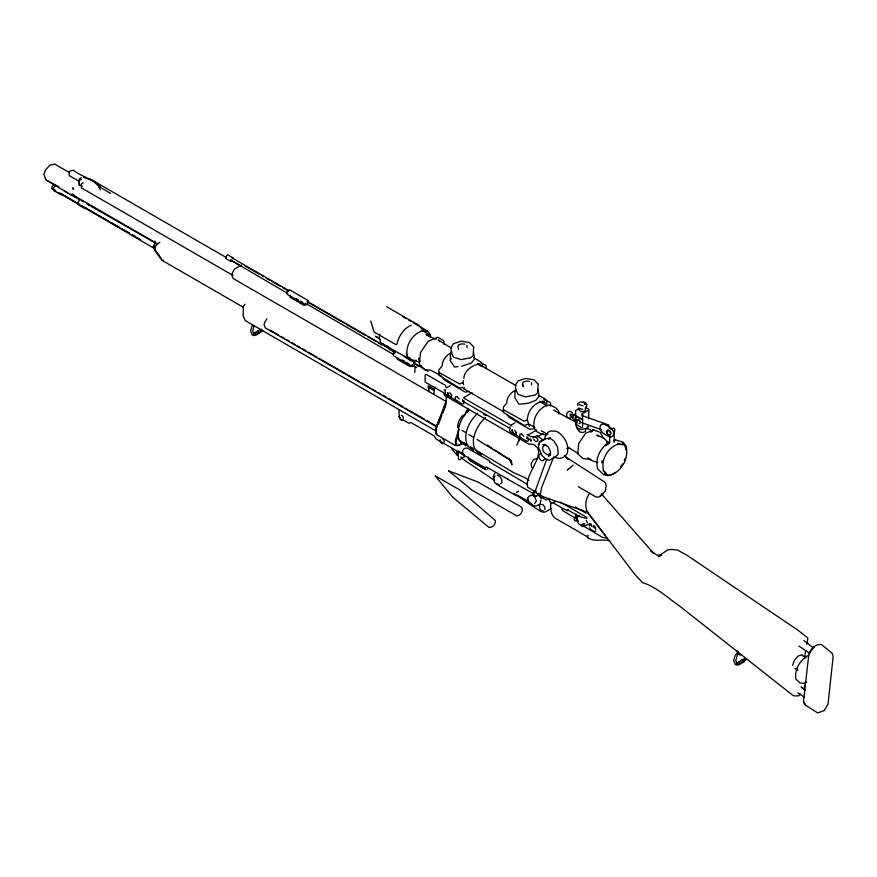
<?xml version="1.0" encoding="UTF-8"?>
<svg xmlns="http://www.w3.org/2000/svg" width="877" height="877" viewBox="0 0 877 877"><rect width="100%" height="100%" fill="white"/><g stroke="black" fill="none" stroke-linecap="round" stroke-linejoin="round"><path stroke-width="1.32" d="M301.524 302.795L304.933 304.757L303.946 305.328L290.331 297.467L290.331 295.352M399.013 409.833L399.21 416.838M414.821 372.604L415.084 366.772M446.174 396.525C447.423 409.438 436.22 419.831 435.562 432.525M456.533 451.249L457.52 455.196M463.823 400.778L463.823 403.617L462.475 404.078L445.231 394.124L445.352 389.498M464.076 454.856L464.076 457.092L462.442 458.035L460.469 456.895M468.329 457.049L468.461 459.077L469.612 460.239L485.694 469.392M486.044 368.778L486.044 365.479L481.418 363.056M528.338 438.029L528.338 440.868L526.989 441.328L509.756 431.374L509.877 426.748M538.829 493.247L538.829 495.779L545.034 499.364L546.404 500.033L548.618 498.75M539.103 444.124L539.684 441.986L541.887 441.186M550.559 406.029L550.559 402.729L543.63 399.09M550.866 502.477C550.493 508.079 550.307 515.073 555.711 518.504L588.149 537.228M581.966 416.016L581.966 413.604M254.22 325.455L252.697 331.067L254.22 334.597L253.343 334.082L261.784 329.149M458.09 366.63L454.494 367.035L450.339 360.622L450.383 355.13L451.359 352.433M482.197 366.761L482.229 363.648L480.432 361.686L473.481 357.673M589.311 526.014L589.333 523.492M737.031 651.567L738.061 654.286L741.986 655.327M434.148 390.112L434.082 393.203L433.282 393.663M544.781 509.712L544.869 507.092L542.907 504.516L540.846 504.582M576.123 514.163L575.981 518.219L578.557 523.58L582.745 526.628L588.314 524.358M155.021 241.076L154.9 243.74L153.19 246.569L154.056 248.476M519.327 440.857L519.48 438.522L516.838 445.198M455.251 442.063L456.303 437.009M527.614 498.333L527.274 502.072L533.402 505.612L536.384 506.051L540.265 503.804L540.977 500.022M449.462 396.897L447.95 395.604L451.227 397.489L451.534 394.771M516.06 432.01L515.742 434.74L512.464 432.843L513.977 434.148M585.748 429.061L585.419 431.583L582.81 432.493L579.861 432.043L578.338 430.508L578.053 428.601M463.834 378.491C463.955 372.55 468.669 368.263 473.624 365.753M308.342 302.993L308.616 301.25L307.728 300.329L289.574 289.761L286.987 291.646L286.582 293.181L287.327 294.431L305.898 305.075L307.29 304.472M379.851 334.038L379.281 337.645L380.662 342.655L406.928 357.816L407.465 357.388C404.604 346.536 412.102 333.589 422.966 330.706L426.803 331.462M414.722 364.415L414.996 362.661L410.589 359.767M601.732 462.815L602.082 460.535M806.884 644.222L807.881 638.017L797.938 630.212L687.261 555.448L677.472 549.967L671.892 549.462L667.814 549.726L658.178 556.621L660.392 555.974M451.227 397.489L451.6 395.319M516.115 432.569L515.742 434.74L515.555 432.405M575.509 416.443L575.027 419.074L576.759 421.124L574.325 420.467L572.9 418.526L573.273 416.005L575.597 413.429M457.465 427.439L458.605 421.694L461.85 416.147L465.413 414.229M805.634 650.493L804.702 657.882M531.056 440.407L530.881 441.241L530.432 439.805L526.408 437.963M803.913 689.289L805.788 681.725M532.799 494.913L533.819 491.01M462.771 457.619L459.625 459.866L458.375 459.153L458.189 452.236M567.638 509.68L566.981 510.787L552.609 502.499M463.385 380.673L462.87 382.58L459.68 383.994L438.873 372.407M252.269 325.29L250.559 330.925L252.269 334.948L253.486 335.65L262.661 330.739M792.665 665.435L794.266 660.392L798.202 655.985L802.17 654.812L803.288 656.632M575.564 423.734L576.079 422.254M515.873 389.684L514.909 392.381L514.854 397.862L519.02 404.286L528.579 403.212L535.946 400.219L539.103 396.075L538.127 389.717M450.339 360.622L451.162 358.353M438.434 424.347L441.811 415.512M442.764 412.99L446.141 404.165M546.831 458.912L535.595 489.991L536.198 493.115L543.038 496.711M445.746 402.028L435.584 429.138L436.154 434.389L455.031 445.341L458.024 445.648L463.79 442.468M456.785 435.748L459.197 429.478M464.503 415.676L465.468 413.166M465.851 412.179L466.608 410.217M457.926 435.979L456.478 439.728L456.095 442.556L456.796 444.047L455.667 443.378M467.046 412.256L468.493 408.507M539.388 505.338L539.848 509.044L541.8 510.885L543.225 510.831M458.408 433.052L457.465 435.343L458.605 439.772L467.978 445.363M624.216 460.578L625.191 458.342M591.635 526.386L590.835 523.701L589.706 524.358L590.046 525.466M593.269 525.487L593.269 527.329M594.858 528.25L594.058 525.564M737.327 662.979L743.104 659.153L744.529 659.975L744.529 661.62L739.048 664.788L737.623 663.966M535.167 490.769L534.005 493.192L534.257 495.231M393.707 354.165L395.374 352.094L307.103 301.304L307.827 301.962M553.76 456.774L541.46 488.127L540.451 494.617M495.099 472.867L493.225 476.233L494.244 479.829M585.759 408.605L587.031 404.725L585.025 402.236L580.289 401.995L577.548 403.749L577.976 405.645M434.279 389.267L435.562 387.13M579.872 408.408L578.995 409.8L580.64 411.445L583.172 411.697L585.584 410.304L585.145 408.846M154.966 247.171L156.632 244.595M589.75 493.258C585.123 498.903 584.225 508.2 588.796 514.086L605.009 535.156M575.586 516.432L574.018 519.414L575.071 520.949L576.474 520.883M244.946 304.242L243.313 306.512L243.236 315.95L245.198 320.576L436.582 431.32M534.499 503.727L536.417 501.052L534.652 496.788L532.065 494.902L530.157 495.801M266.871 318.789L264.47 322.944L264.13 325.093L265.424 327.965L437.086 427.066M620.598 466.86L622.769 463.922M538.215 494.485L537.36 495.582L533.764 496.185M588.851 426.178L587.042 428.425L581.429 429.467L577.044 428.009L575.729 425.181M607.016 431.67L607.684 430.859L606.511 431.758L607.871 434.806L609.537 434.477L608.43 434.817L607.147 433.808L606.369 431.583L607.827 429.862L609.8 430.607L611.083 433.117L610.392 434.893L608.43 434.817M578.151 515.544L577.198 518.592L578.151 521.475M79.336 200.109L77.625 202.938L77.921 204.516L84.905 208.551L86.987 208.342M539.026 493.937L536.79 495.998L535.134 495.845M548.64 439.147L550 437.579L548.816 438.917M572.407 415.906L570.16 418.406L568.713 418.154M614.437 431.67L614.985 429.62L613.692 428.009L610.655 429.127M800.394 694.08L798.794 695.845L794.321 695.91L792.457 695.044L679.785 606.215C667.726 597.939 656.73 587.064 642.512 582.591L634.827 574.369L586.91 511.368M568.175 469.228L567.386 470.028L573.141 465.172M469.392 409.471C461.159 417.222 454.67 430.859 460.151 441.822L465.983 445.834M477.877 413.144C469.151 420.883 462.234 434.915 467.825 446.261L473.657 450.274M485.551 417.573C475.772 425.488 465.972 447.719 481.352 454.67L478.382 452.631L481.692 453.65M746.809 659.285L737.294 665.172L735.343 664.503L733.632 660.48L735.343 654.845L738.533 652.28M590.955 432.229L593.565 429.851L600.405 432.394L603.464 438.27M395.308 351.184L393.598 352.718L392.962 354.593L393.707 355.843L412.278 366.487L413.67 365.895M544.836 458.901L542.841 460.655L541.361 460.666L539.234 458.583L538.818 454.779L540.802 453.639M609.537 441.416C600.975 447.248 594.606 458.397 597.643 468.844L603.825 474.863L608.167 475.707L613.297 473.92L615.347 472.275M514.733 390.473C510.293 393.247 506.643 397.796 506.687 403.234L503.398 407.038L503.398 412.398L524.194 425.509L527.494 424.413M609.57 442.764L605.536 445.746L609.658 442.666L609.658 436.549M500.307 483.742L502.039 482.547L501.699 479.368L499.791 476.266L497.204 475.17M549.857 453.694L547.303 454.878L543.499 451.808L542.49 448.004L543.466 446.042L545.001 445.297M452.061 351.984C446.985 354.977 442.074 359.68 442.172 365.983L438.873 369.787L438.873 375.148L459.68 388.259L462.968 387.163M62.804 194.201L61.269 194.847L53.694 190.561L53.289 189.07L54.067 187.064L56.325 185.595M555.141 501.732L551.688 503.113L549.758 501.293L548.991 498.454M529.401 495.998L527.702 497.917L528.392 501.271L532.46 504.878M808.506 655.316C800.273 659.712 794.343 669.381 795.79 678.853L799.857 682.898L803.332 683.435L806.917 682.12M495.121 476.156L493.356 478.086L494.442 482.131L496.755 484.488L499.232 484.795M411.138 325.246C403.365 328.623 398.629 336.461 396.853 344.475L396.13 344.76L373.986 331.977L370.774 320.938M744.858 658.704L736.417 663.637L737.294 664.141L735.77 660.622L737.294 655.009L739.311 653.847M159.91 242.205L155.021 245.977L154.396 249.813L161.796 260.206L243.499 307.367M81.331 177.702L79.171 178.952L79.171 185.343M81.32 179.401L79.336 180.552L79.336 184.608L82.263 186.297M83.238 182.811L81.429 183.863L81.429 187.908L233.03 275.433M241.526 265.029L234.543 269.064L232.252 273.01L232.252 276.759L233.786 278.875L446.174 401.502M290.331 297.467L291.328 296.897M397.928 358.452L396.941 359.022L410.085 366.608L411.083 366.038M447.007 387.535L450.449 385.551M464.108 397.413L472.177 392.753M511.532 424.786L514.974 422.802M462.431 454.67L463.078 454.297L460.228 452.302M528.634 434.663L536.702 430.004M579.401 408.331L575.608 410.524L575.608 416.071L581.736 419.195L575.959 415.862L575.959 424.325L581.736 427.658L582.624 427.154L582.613 413.604L587.743 410.644M533.008 437.952L537.097 435.595L543.74 440.616M537.711 436.724L543.214 433.545M550.997 508.715L545.428 511.927L542.731 512.201L539.541 510.787L513.604 493.302M567.112 509.986L568.011 509.471M588.149 535.376L587.415 535.792L587.415 537.656C594.168 542.315 602.444 538.675 609.789 540.824M595.965 531.122L594.387 531.605L590.758 529.5L589.728 527.724M566.619 448.86L568.888 447.577M463.703 442.71L459.208 445.198L457.049 445.45L455.36 444.398M575.455 516.728L576.43 516.213L575.926 514.525L576.046 515.468M550.548 455.13L548.355 456.193L550.372 454.834L550.548 451.852L548.355 447.018L544.869 444.486L542.764 444.573M474.567 365.205L480.004 363.867M577.8 515.939L579.324 515.325M487.371 468.998L488.083 468.713M578.853 423.744L580.015 423.306L580.3 421.574L578.173 419.206L576.507 420.817L577.285 422.835M613.352 440.758L615.621 439.925L622.769 442.052L625.674 445.395L626.178 449.835M469.14 391.427L465.325 392.074L444.507 380.059L442.447 377.296M533.654 428.678L529.84 429.324L509.022 417.309L506.961 414.547M546.656 434.082L544.628 434.784L541.186 434.115L536.724 431.539L534.422 428.897C531.791 419.162 538.511 407.52 548.257 404.933L551.699 405.602L556.161 408.178L558.463 410.82L559.066 413.988M416.268 360.348L410.469 360.776L404.396 356.259M457.279 396.437L455.338 396.963L455.316 399.594L457.476 401.523M521.804 433.687L519.864 434.214L519.831 436.845L522.001 438.774M231.923 261.094L230.706 261.423L225.685 258.386L225.707 256.851L227.516 254.714L233.315 258.035M537.535 458.572L533.611 459.416L531.023 463.955L531.791 467.419M536.647 441.241L537.809 441.01L537.875 439.224L536.538 437.47L535.134 437.513M661.521 555.349L656.796 555.053L650.723 550.767L653.365 553.08L601.271 493.685M74.359 196.744L76.398 196.437M449.09 393.115L450.186 392.962L451.129 394.529M461.675 366.224L471.42 362.968L474.578 358.836L473.613 352.466M417.682 365.797L421.596 365.512M410.25 358.145L407.805 358.265L411.324 360.14L408.145 357.969M544.529 401.118C534.959 401.754 527.559 410.381 527.384 419.831L524.194 421.245L503.398 409.658M485.99 467.507L484.575 467.474L463.286 454.812L462.442 451.14L463.648 449.079L465.248 448.114L467.496 448.147L489.169 460.633L490.035 462.431M534.806 436.91L530.541 436.614L527.022 434.586M587.722 511.719L585.518 511.565L541.569 496.207M401.425 420.269L399.123 416.246L400.438 419.502L403.069 420.423M464.854 344.157L461.576 343.828L458.594 344.946L457.838 347.007L458.726 349.342M529.368 381.396L526.09 381.078L523.109 382.197L522.363 384.258L523.24 386.593L522.681 383.994M590.999 459.395L582.92 458.594L577.691 453.76L578.798 443.291L585.606 433.326L593.565 429.851L591.92 430.782L587.239 428.228M583.084 405.843L579.313 404.582M597.862 462.585L591.164 460.359L587.919 457.783M606.752 537.996L602.499 537.393L581.056 524.589M162.716 260.03L163.385 260.129M436.483 339.026L434.071 338.599L426.189 334.543L429.916 336.965M614.459 439.706L615.621 439.925M617.551 443.258L620.083 443.751M622.626 444.738L618.822 443.992C608.057 446.853 600.624 459.723 603.54 470.478L606.073 473.394L603.113 470.719M607.388 474.665L604.286 474.062L609.471 475.477C621.201 472.363 629.291 458.353 626.123 446.634L622.308 442.852L625.071 446.031L625.992 449.715M428.261 385.792L434.63 389.366M389.848 348.355L385.255 346.218L382.273 343.477M83.49 177.34C89.465 179.237 97.994 181.923 100.899 187.667L110.666 193.389M578.403 408.189L582.712 409.34M567.485 509.778L579.171 516.367L586.877 518.592L586.877 517.43L560.118 501.973M463.023 443.773L466.345 444.792M470.697 448.202L474.018 449.221M486.296 466.97L508.397 479.445M419.305 362.113L412.146 359.877L408.638 357.827M796.908 669.019L794.968 668.373L798.048 670.335M401.206 415.435L402.521 415.884L403.453 418.252M231.846 260.425L230.585 259.987L287.711 293.422M306.95 303.782L305.689 303.343L392.918 354.155M413.33 365.205L412.069 364.766L416.652 367.551M574.621 415.413L570.105 414.152L570.861 414.733L570.116 415.841L572.648 417.101M554.834 457.125L558.781 458.496L562.135 457.849L564.952 456.226L567.189 453.65C569.677 444.88 564.141 435.288 556.347 431.232L550.372 430.958L547.544 432.591L544.924 437.217L545.055 439.574M582.481 415.753L608.824 425.049L609.372 428.634M581.572 422.648L601.644 429.73M606.5 442.249L608.868 443.291L604.165 438.401L596.766 434.948L598.421 436.472M54.812 185.584L53.596 185.036L52.072 186.527L51.754 188.445L55.854 191.153M377.702 337.448L375.378 336.297L380.289 339.52M583.084 402.4L584.981 403.376L585.266 404.582L584.74 403.486M608.364 430.454L610.414 432.262M576.485 422.539L553.584 410.052M541.46 430.826L547.972 434.608M440.999 375.674L430.399 370.083L424.972 369.973L419.283 364.262L420.532 352.499L428.173 341.306L437.733 337.228L443.641 340.638L444.102 344.508M69.502 172.616L54.692 164.065L49.846 165.172L45.461 170.105L43.85 174.512L46.097 180.048L58.825 186.746M529.061 424.238L534.992 427.417M427.899 387.009L434.06 390.397M507.695 479.226L533.216 493.499M64.284 191L67.836 193.028M70.215 194.376L79.686 199.792M86.79 203.859L155.503 243.104M58.222 192.512L129.445 233.293M131.824 234.652L134.192 236.012M136.571 237.371L140.134 239.41M585.551 407.235L588.971 409.482L588.62 418.855M386.625 306.665L418.91 325.301L420.16 326.737M402.751 316.674L406.248 318.691M408.572 320.039L410.896 321.377M413.22 322.725L427.187 330.782L429.873 333.874L430.585 337.568M539.158 395.593L544.957 398.925L546.744 400.899L546.711 404.012L542.216 401.304M420.982 328.097L423.306 329.445M421.431 330.136L430.673 335.463M477.636 363.506L515.873 385.573M463.242 388.445L503.782 411.861M289.004 290.682L232.153 257.948L232.778 258.759M244.815 265.753L259 273.942M261.357 275.312L263.725 276.672M266.093 278.042L269.634 280.092M272.002 281.451L280.267 286.231M282.635 287.59L288.544 291.011M308.638 302.609L344.091 323.076M346.459 324.446L365.369 335.354M367.726 336.724L376.003 341.504M378.371 342.863L381.912 344.913M389.004 349.002L394.913 352.422M413.823 363.341L418.548 366.071M90.035 178.886L226.244 257.531M232.164 260.94L239.268 265.051M296.009 298.629L298.268 299.934M300.537 301.25L302.806 302.554M402.422 360.063L404.615 361.335M406.807 362.596L408.989 363.856M463.725 398.037L511.784 425.783M463.111 401.414L509.997 428.491M483.655 414.251L486.001 415.599M78.853 181.188L69.195 175.608L69.195 171.366L73.482 170.226C81.451 177.209 96.623 179.16 100.373 189.881M71.519 194.157L156.84 243.389M81.068 200.438L83.392 201.787M55.295 190.484L51.754 188.445L55.284 190.506M78.897 204.078L60.02 193.203L78.82 204.286M84.795 207.476L97.785 214.942M100.142 216.301L108.408 221.059M110.765 222.418L119.02 227.176M121.388 228.535L129.643 233.293M132.01 234.652L135.551 236.691M532.098 467.266L533.095 467.836M270.423 330.3L278.7 335.08M281.068 336.45L284.619 338.5M286.987 339.859L289.355 341.23M291.723 342.6L295.275 344.65M297.643 346.02L300.011 347.38M302.379 348.75L305.93 350.8M308.298 352.17L316.586 356.95M318.954 358.32L359.208 381.561M361.576 382.92L369.864 387.711M372.232 389.07L375.784 391.12M378.151 392.49L380.519 393.861M382.887 395.231L386.439 397.281M388.807 398.64L403.003 406.84M405.371 408.211L407.739 409.581M410.107 410.951L424.315 419.151M426.682 420.511L437.338 426.671M575.4 507.016L586.077 513.177M535.869 492.074L527.768 487.283C523.503 474.304 549.528 452.072 533.008 444.321L528.754 444.025L444.354 395.297L443.828 392.83L425.148 382.12L425.148 374.95L426.047 374.315L445.626 385.431L446.152 387.886M402.576 419.634L408.846 423.262L410.973 422.539L434.082 435.88L436.22 439.059L463.451 454.779M486.055 469.842L470.138 460.644L468.428 457.695M527.296 500.789L517.375 495.067L516.257 495.713L498.344 485.365L496.842 483.633M578.294 486.691L595.746 496.842L597.719 497.226L600.054 496.415L605.294 491.153L606.15 485.847L605.689 483.424L604.363 481.901L565.347 456.698M81.166 205.656L155.295 249.046M574.687 517.726L563.177 510.995L561.762 509.186M489.465 461.894L527.307 484.29M799.013 646.086L809.8 653.486M578.491 453.617L567.397 446.941M46.097 180.048L72.111 195.45M470.324 446.766L513.659 472.648L525.608 477.987L528.765 480.552M427.833 371.245L413.637 362.727L414.262 363.538M478.82 364.733L481.067 366.082M579.149 430.234L577.329 429.138L577.241 427.088M462.058 430.267L466.641 433.106M468.932 434.521L473.514 437.36M476.956 439.487L511.346 460.754L494.2 449.594M451.173 347.994L438.226 339.991L439.936 341.581M487.338 445.121L491.909 448.103M386.867 346.02L388.763 347.27M435.902 433.139L437.075 433.918M539.673 401.184L546.941 406.073M463.078 454.297L458.331 450.975M461.719 458.32L494.431 480.377M797.851 692.775L804.33 697.215M805.524 690.122L801.118 686.987L802.422 688.226M812.771 647.434L803.946 640.561M442.348 443.905L440.55 442.26L440.046 439.881L440.725 442.161M442.797 439.136L444.113 440.21L444.244 442.183M399.748 417.781L400.482 418.428M457.213 455.284L451.863 449.101M522.001 434.553L523.832 436.264M457.476 397.303L459.307 399.013M535.748 441.833L533.94 439.388M803.88 656.117L805.755 657.969M429.248 391.372L428.382 386.856M564.36 455.415L568.011 459.329M737.283 651.205L738.324 652.51L736.79 650.822M157.06 252.62L159.219 255.624M157.29 253.036L154.9 249.605M158.737 255.054L161.62 259.099M578.952 420.072L579.883 421.508M408.989 358.803L406.314 353.53M514.711 430.212L515.654 431.78M586.264 520.489L587.48 522.692M444.146 389.991L444.354 390.594M539.574 495.56L541.208 498.761M530.607 438.982L531.056 439.892M87.985 203.826L88.577 205.097M508.934 458.123L511.916 464.931L511.488 461.795M567.057 417.616L566.553 414.317L567.331 412.541L569.491 411.127L572.363 412.497L572.396 414.777M577.614 520.489L575.893 516.202M527.384 419.951L529.324 426.54M462.87 382.701L463.648 384.652M419.831 361.368L418.592 358.211L419.721 361.62M464.218 387.689L464.81 389.289M804.088 702.356L804.911 704.746L817.704 712.935L824.281 710.545L828.009 704.176L833.15 656.577L832.207 653.343L821.486 644.551C814.799 643.565 809.8 650.01 808.638 655.974L803.475 701.611L804.911 704.746L804.417 702.499M527.055 436.658L527.373 438.588M462.541 399.408L462.848 401.337M467.781 408.77L468.077 411.653M531.407 382.679L531.572 384.85M466.893 345.439L467.057 347.599M595.571 527.121L595.593 529.62M614.207 431.331L614.207 442.326M587.382 426.441L587.382 428.754M447.577 392.622L448.531 396.251L447.577 392.622M512.102 429.873L513.045 433.501L512.102 429.873M72.901 187.996L72.835 189.081L73.734 189.07L72.901 187.996M473.668 346.832L473.087 355.678L470.587 357.827L460.995 359.603L453.497 357.114L451.249 352.28L450.953 347.687L453.497 343.707L460.995 341.208L469.348 342.512L473.668 346.832M538.193 384.082L537.601 392.929L535.113 395.078L525.509 396.853L518.011 394.365L515.764 389.531L515.479 384.937L518.011 380.958L525.509 378.458L533.863 379.752L538.193 384.082M539.662 441.657L538.412 447.029L541.789 455.207L546.064 459.351L549.068 460.392L554.702 457.465L558.298 454.143L557.531 446.941L553.847 440.89L549.846 438.116L544.453 438.895L539.662 441.657M448.75 470.971L472.122 490.232L516.991 516.027C520.719 515.654 523.679 510.567 521.716 507.268L477.888 481.966L448.783 470.938M600.46 425.367C598.18 431.802 605.985 435.441 610.809 437.097L613.275 435.672C615.555 429.237 607.75 425.597 602.927 423.942L600.46 425.367M435.266 475.915L452.894 497.38L489.103 527.526C492.688 527.768 495.9 523.997 495.319 520.5L459.614 489.783L435.266 475.915M254.549 332.767L254.549 334.422L255.974 335.244L261.752 331.418L260.03 329.599L254.549 332.767M810.03 651.896L814.349 646.733L810.03 651.896M603.212 493.488L600.054 496.415L603.212 493.488M73.756 194.815L73.284 195.242L72.681 194.08L73.756 194.815M517.583 491.756L516.4 492.644L518.767 491.219L517.583 491.756M584.553 523.679L582.109 524.665L584.553 523.679M464.426 455.645L462.376 453.256L464.426 455.645"/></g></svg>
